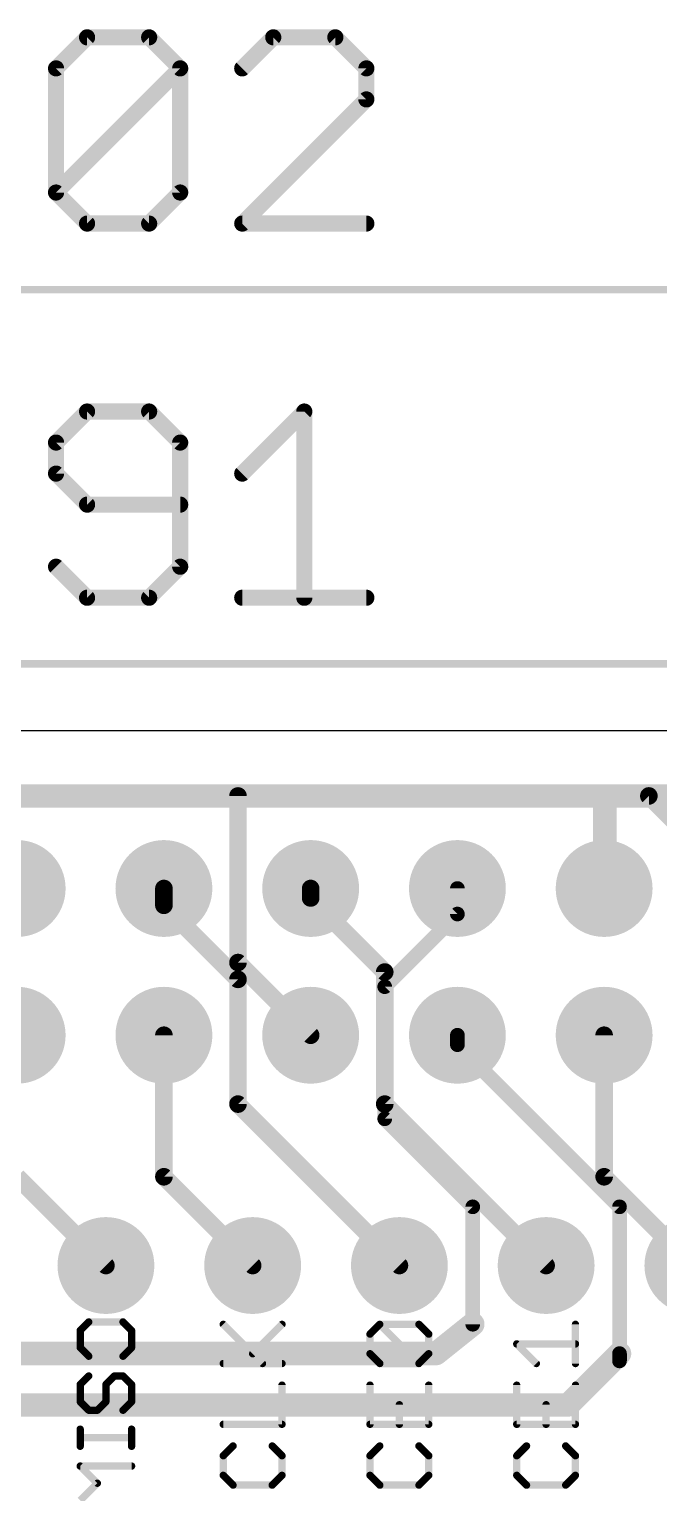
# Model space of a CAD drawing. Extents: x -16.4 to 65.3, y 1 to 69.7.
# Drawn here: x 34.23 to 45.13, y 44.33 to 69.66 of the extents above; entities that cross this region are included whole.
import ezdxf

# ---------------------------------------------------------------- set-up
doc = ezdxf.new("R2010")
doc.units = 0
for name, color, linetype in [('1', 12, 'CONTINUOUS'), ('16', 132, 'CONTINUOUS'), ('17', 110, 'CONTINUOUS'), ('20', 40, 'CONTINUOUS'), ('21', 40, 'CONTINUOUS'), ('47', 253, 'CONTINUOUS')]:
    doc.layers.add(name, color=color, linetype=linetype)

# ---------------------------------------------------------------- blocks, each defined once
blk = doc.blocks.new('ROUNDP')
at = {"const_width": 0.5}
blk.add_lwpolyline([(0, -0.25, 1), (0, 0.25, 1), (0, -0.25)], format="xyb", dxfattribs=at)

msp = doc.modelspace()

# ---------------------------------------------------------------- linework, layer by layer
at = {"layer": '1'}
for points, const_width in [([(44.958, 56.388), (11.938, 56.388)], 0.3048), ([(45.466, 55.88), (44.958, 56.388)], 0.3048), ([(36.564, 54.495), (36.564, 54.786)], 0.3048), ([(41.644, 54.344), (41.644, 54.786)], 0.254), ([(37.846, 53.213), (36.564, 54.495)], 0.3048), ([(40.386, 53.086), (41.644, 54.344)], 0.254), ([(37.846, 51.054), (37.846, 53.213)], 0.3048), ([(40.386, 50.8), (40.386, 53.086)], 0.254), ([(36.564, 49.796), (36.564, 52.246)], 0.3048), ([(41.644, 52.246), (41.644, 52.082)], 0.254), ([(41.644, 52.082), (44.45, 49.276)], 0.254), ([(40.64, 48.26), (37.846, 51.054)], 0.3048), ([(41.91, 49.276), (40.386, 50.8)], 0.254), ([(35.56, 48.26), (34.024, 49.796)], 0.3048), ([(38.1, 48.26), (36.564, 49.796)], 0.3048), ([(41.91, 47.244), (41.91, 49.276)], 0.254), ([(44.45, 49.276), (44.45, 46.736)], 0.254), ([(41.275, 46.736), (41.91, 47.244)], 0.4064), ([(30.353, 46.736), (41.275, 46.736)], 0.4064), ([(43.561, 45.847), (44.45, 46.736)], 0.4064), ([(44.45, 46.736), (44.45, 46.609)], 0.254), ([(31.115, 45.847), (43.561, 45.847)], 0.4064)]:
    msp.add_lwpolyline(points, dxfattribs=dict(at, const_width=const_width))
for points, const_width in [([(45.0119, 56.4419, 1), (44.9041, 56.3341)], 0.1524), ([(44.958, 56.3118, 1), (44.958, 56.4642)], 0.1524), ([(36.6402, 54.786, 1), (36.4878, 54.786)], 0.1524), ([(41.7075, 54.786, 1), (41.5805, 54.786)], 0.127), ([(36.6179, 54.5489, 1), (36.5101, 54.4411)], 0.1524), ([(36.4878, 54.495, 1), (36.6402, 54.495)], 0.1524), ([(41.6889, 54.2991, 1), (41.5991, 54.3889)], 0.127), ([(41.5805, 54.344, 1), (41.7075, 54.344)], 0.127), ([(37.9222, 53.213, 1), (37.7698, 53.213)], 0.1524), ([(37.7921, 53.1591, 1), (37.8999, 53.2669)], 0.1524), ([(40.4495, 53.086, 1), (40.3225, 53.086)], 0.127), ([(40.3411, 53.1309, 1), (40.4309, 53.0411)], 0.127), ([(36.6402, 52.246, 1), (36.4878, 52.246)], 0.1524), ([(41.7075, 52.246, 1), (41.5805, 52.246)], 0.127), ([(41.6889, 52.1269, 1), (41.5991, 52.0371)], 0.127), ([(41.5805, 52.082, 1), (41.7075, 52.082)], 0.127), ([(37.8999, 51.1079, 1), (37.7921, 51.0001)], 0.1524), ([(37.7698, 51.054, 1), (37.9222, 51.054)], 0.1524), ([(40.4309, 50.8449, 1), (40.3411, 50.7551)], 0.127), ([(40.3225, 50.8, 1), (40.4495, 50.8)], 0.127), ([(36.6179, 49.8499, 1), (36.5101, 49.7421)], 0.1524), ([(36.4878, 49.796, 1), (36.6402, 49.796)], 0.1524), ([(41.9735, 49.276, 1), (41.8465, 49.276)], 0.127), ([(44.5135, 49.276, 1), (44.3865, 49.276)], 0.127), ([(41.8651, 49.2311, 1), (41.9549, 49.3209)], 0.127), ([(44.4051, 49.2311, 1), (44.4949, 49.3209)], 0.127), ([(35.5061, 48.2061, 1), (35.6139, 48.3139)], 0.1524), ([(38.0461, 48.2061, 1), (38.1539, 48.3139)], 0.1524), ([(40.5861, 48.2061, 1), (40.6939, 48.3139)], 0.1524), ([(41.9735, 47.1647, 1), (41.8465, 47.3233)], 0.2032), ([(41.8465, 47.244, 1), (41.9735, 47.244)], 0.127), ([(41.2115, 46.8153, 1), (41.3385, 46.6567)], 0.2032), ([(41.275, 46.6344, 1), (41.275, 46.8376)], 0.2032), ([(44.5218, 46.6642, 1), (44.3782, 46.8078)], 0.2032), ([(44.5135, 46.736, 1), (44.3865, 46.736)], 0.127), ([(44.3865, 46.736, 1), (44.5135, 46.736)], 0.127), ([(44.3865, 46.609, 1), (44.5135, 46.609)], 0.127), ([(43.4892, 45.9188, 1), (43.6328, 45.7752)], 0.2032), ([(43.561, 45.7454, 1), (43.561, 45.9486)], 0.2032)]:
    msp.add_lwpolyline(points, format="xyb", dxfattribs=dict(at, const_width=const_width))
at = {"layer": '16'}
for points, const_width in [([(31.484, 56.388), (37.846, 56.388)], 0.4064), ([(37.846, 56.388), (44.196, 56.388)], 0.4064), ([(37.846, 53.504), (37.846, 56.388)], 0.3048), ([(49.264, 56.388), (44.196, 56.388)], 0.4064), ([(44.196, 56.388), (44.196, 54.786)], 0.4064), ([(44.196, 54.786), (44.184, 54.786)], 0.4064), ([(39.104, 54.786), (39.104, 54.622)], 0.3048), ([(39.104, 54.622), (40.386, 53.34)], 0.3048), ([(39.104, 52.246), (37.846, 53.504)], 0.3048), ([(40.386, 53.34), (40.386, 51.054)], 0.3048), ([(44.184, 52.246), (44.184, 49.796)], 0.3048), ([(40.386, 51.054), (43.18, 48.26)], 0.3048), ([(44.184, 49.796), (45.72, 48.26)], 0.3048)]:
    msp.add_lwpolyline(points, dxfattribs=dict(at, const_width=const_width))
for points, const_width in [([(37.846, 56.4896, 1), (37.846, 56.2864)], 0.2032), ([(37.9222, 56.388, 1), (37.7698, 56.388)], 0.1524), ([(37.846, 56.2864, 1), (37.846, 56.4896)], 0.2032), ([(44.196, 56.4896, 1), (44.196, 56.2864)], 0.2032), ([(44.2976, 56.388, 1), (44.0944, 56.388)], 0.2032), ([(44.196, 56.2864, 1), (44.196, 56.4896)], 0.2032), ([(44.184, 54.8876, 1), (44.184, 54.6844)], 0.2032), ([(44.196, 54.6844, 1), (44.196, 54.8876)], 0.2032), ([(39.1802, 54.786, 1), (39.0278, 54.786)], 0.1524), ([(39.1579, 54.6759, 1), (39.0501, 54.5681)], 0.1524), ([(44.0944, 54.786, 1), (44.2976, 54.786)], 0.2032), ([(39.0278, 54.622, 1), (39.1802, 54.622)], 0.1524), ([(37.8999, 53.5579, 1), (37.7921, 53.4501)], 0.1524), ([(37.7698, 53.504, 1), (37.9222, 53.504)], 0.1524), ([(40.4622, 53.34, 1), (40.3098, 53.34)], 0.1524), ([(40.3321, 53.2861, 1), (40.4399, 53.3939)], 0.1524), ([(39.0501, 52.1921, 1), (39.1579, 52.2999)], 0.1524), ([(44.2602, 52.246, 1), (44.1078, 52.246)], 0.1524), ([(40.4399, 51.1079, 1), (40.3321, 51.0001)], 0.1524), ([(40.3098, 51.054, 1), (40.4622, 51.054)], 0.1524), ([(44.2379, 49.8499, 1), (44.1301, 49.7421)], 0.1524), ([(44.1078, 49.796, 1), (44.2602, 49.796)], 0.1524), ([(43.1261, 48.2061, 1), (43.2339, 48.3139)], 0.1524)]:
    msp.add_lwpolyline(points, format="xyb", dxfattribs=dict(at, const_width=const_width))
at = {"layer": '20'}
msp.add_line((62.254, 57.516), (3.254, 57.516), dxfattribs=at)
at = {"layer": '21', "const_width": 0.127}
for points in [[(35.263, 47.2833), (35.1147, 47.135)], [(35.1147, 47.135), (35.1147, 46.8384)], [(35.8562, 47.2833), (35.263, 47.2833)], [(36.0045, 47.135), (35.8562, 47.2833)], [(36.0045, 46.8384), (36.0045, 47.135)], [(38.269, 46.5637), (37.5911, 47.2416)], [(38.0996, 46.7332), (38.608, 47.2416)], [(40.1311, 47.0722), (40.3006, 47.2416)], [(40.1311, 46.7332), (40.1311, 47.0722)], [(40.3006, 47.2416), (40.9785, 47.2416)], [(40.9785, 46.5637), (40.3006, 47.2416)], [(40.9785, 47.2416), (41.148, 47.0722)], [(41.148, 47.0722), (41.148, 46.7332)], [(43.688, 46.5637), (43.688, 47.2416)], [(35.1147, 46.8384), (35.263, 46.6901)], [(35.8562, 46.6901), (36.0045, 46.8384)], [(43.0101, 46.5637), (42.6711, 46.9027)], [(42.6711, 46.9027), (43.688, 46.9027)], [(35.263, 46.6901), (35.8562, 46.6901)], [(37.5911, 46.5637), (38.608, 46.5637)], [(40.3006, 46.5637), (40.1311, 46.7332)], [(40.9785, 46.5637), (40.3006, 46.5637)], [(41.148, 46.7332), (40.9785, 46.5637)], [(35.263, 46.3478), (35.1147, 46.1995)], [(35.5596, 46.1995), (35.7079, 46.3478)], [(35.7079, 46.3478), (35.8562, 46.3478)], [(35.8562, 46.3478), (36.0045, 46.1995)], [(35.1147, 46.1995), (35.1147, 45.9029)], [(35.5596, 45.9029), (35.5596, 46.1995)], [(36.0045, 46.1995), (36.0045, 45.9029)], [(38.608, 45.5113), (38.608, 46.1892)], [(40.1311, 46.1892), (40.1311, 45.5113)], [(41.148, 45.5113), (41.148, 46.1892)], [(42.6711, 46.1892), (42.6711, 45.5113)], [(43.688, 45.5113), (43.688, 46.1892)], [(35.1147, 45.9029), (35.263, 45.7546)], [(35.4113, 45.7546), (35.5596, 45.9029)], [(36.0045, 45.9029), (35.8562, 45.7546)], [(40.6396, 45.5113), (40.6396, 45.8502)], [(43.1796, 45.5113), (43.1796, 45.8502)], [(35.263, 45.7546), (35.4113, 45.7546)], [(35.1147, 45.1309), (35.1147, 45.4275)], [(36.0045, 45.1309), (36.0045, 45.4275)], [(37.5911, 45.5113), (38.608, 45.5113)], [(40.1311, 45.5113), (41.148, 45.5113)], [(42.6711, 45.5113), (43.688, 45.5113)], [(36.0045, 45.2792), (35.1147, 45.2792)], [(37.7606, 45.1367), (37.5911, 44.9672)], [(38.608, 44.9672), (38.4385, 45.1367)], [(40.3006, 45.1367), (40.1311, 44.9672)], [(41.148, 44.9672), (40.9785, 45.1367)], [(42.8406, 45.1367), (42.6711, 44.9672)], [(43.688, 44.9672), (43.5185, 45.1367)], [(35.4113, 44.492), (35.1147, 44.7886)], [(35.1147, 44.7886), (36.0045, 44.7886)], [(37.5911, 44.9672), (37.5911, 44.6283)], [(38.608, 44.6283), (38.608, 44.9672)], [(40.1311, 44.9672), (40.1311, 44.6283)], [(41.148, 44.6283), (41.148, 44.9672)], [(42.6711, 44.9672), (42.6711, 44.6283)], [(43.688, 44.6283), (43.688, 44.9672)], [(37.5911, 44.6283), (37.7606, 44.4588)], [(38.4385, 44.4588), (38.608, 44.6283)], [(40.1311, 44.6283), (40.3006, 44.4588)], [(40.9785, 44.4588), (41.148, 44.6283)], [(42.6711, 44.6283), (42.8406, 44.4588)], [(43.5185, 44.4588), (43.688, 44.6283)], [(35.1147, 44.1954), (35.4113, 44.492)], [(37.7606, 44.4588), (38.4385, 44.4588)], [(40.3006, 44.4588), (40.9785, 44.4588)], [(42.8406, 44.4588), (43.5185, 44.4588)]]:
    msp.add_lwpolyline(points, dxfattribs=at)
at = {"layer": '21', "const_width": 0.0635}
for points in [[(35.1465, 47.135, 1), (35.083, 47.135)], [(35.0923, 47.1574, 1), (35.1372, 47.1125)], [(35.263, 47.315, 1), (35.263, 47.2515)], [(35.2855, 47.2608, 1), (35.2406, 47.3057)], [(35.8787, 47.3057, 1), (35.8338, 47.2608)], [(35.8562, 47.2515, 1), (35.8562, 47.315)], [(36.0363, 47.135, 1), (35.9727, 47.135)], [(35.982, 47.1125, 1), (36.027, 47.1574)], [(37.6136, 47.2641, 1), (37.5687, 47.2192)], [(38.6305, 47.2192, 1), (38.5855, 47.2641)], [(40.1629, 47.0722, 1), (40.0994, 47.0722)], [(40.1087, 47.0946, 1), (40.1536, 47.0497)], [(40.3006, 47.2734, 1), (40.3006, 47.2099)], [(40.3231, 47.2641, 1), (40.2782, 47.2192)], [(40.3231, 47.2192, 1), (40.2782, 47.2641)], [(41.001, 47.2641, 1), (40.9561, 47.2192)], [(40.9785, 47.2099, 1), (40.9785, 47.2734)], [(41.1798, 47.0722, 1), (41.1163, 47.0722)], [(41.1255, 47.0497, 1), (41.1705, 47.0946)], [(43.7198, 47.2416, 1), (43.6563, 47.2416)], [(35.083, 46.8384, 1), (35.1465, 46.8384)], [(35.1372, 46.8608, 1), (35.0923, 46.8159)], [(35.9727, 46.8384, 1), (36.0363, 46.8384)], [(36.027, 46.8159, 1), (35.982, 46.8608)], [(42.6711, 46.9344, 1), (42.6711, 46.8709)], [(42.6936, 46.9251, 1), (42.6487, 46.8802)], [(43.688, 46.8709, 1), (43.688, 46.9344)], [(35.263, 46.7218, 1), (35.263, 46.6583)], [(35.2406, 46.6676, 1), (35.2855, 46.7125)], [(35.8338, 46.7125, 1), (35.8787, 46.6676)], [(35.8562, 46.6583, 1), (35.8562, 46.7218)], [(37.5911, 46.5955, 1), (37.5911, 46.532)], [(38.0771, 46.7557, 1), (38.122, 46.7108)], [(38.2466, 46.5413, 1), (38.2915, 46.5862)], [(38.608, 46.532, 1), (38.608, 46.5955)], [(40.1536, 46.7557, 1), (40.1087, 46.7108)], [(40.0994, 46.7332, 1), (40.1629, 46.7332)], [(40.3006, 46.5955, 1), (40.3006, 46.532)], [(40.2782, 46.5413, 1), (40.3231, 46.5862)], [(40.9561, 46.5862, 1), (41.001, 46.5413)], [(40.9561, 46.5413, 1), (41.001, 46.5862)], [(40.9785, 46.532, 1), (40.9785, 46.5955)], [(41.1163, 46.7332, 1), (41.1798, 46.7332)], [(41.1705, 46.7108, 1), (41.1255, 46.7557)], [(42.9876, 46.5413, 1), (43.0325, 46.5862)], [(35.2855, 46.3253, 1), (35.2406, 46.3702)], [(35.7079, 46.3795, 1), (35.7079, 46.316)], [(35.7304, 46.3253, 1), (35.6855, 46.3702)], [(35.8787, 46.3702, 1), (35.8338, 46.3253)], [(35.8562, 46.316, 1), (35.8562, 46.3795)], [(43.6563, 46.5637, 1), (43.7198, 46.5637)], [(35.1465, 46.1995, 1), (35.083, 46.1995)], [(35.0923, 46.2219, 1), (35.1372, 46.177)], [(35.5914, 46.1995, 1), (35.5279, 46.1995)], [(35.5372, 46.2219, 1), (35.5821, 46.177)], [(36.0363, 46.1995, 1), (35.9727, 46.1995)], [(35.982, 46.177, 1), (36.027, 46.2219)], [(38.6398, 46.1892, 1), (38.5763, 46.1892)], [(40.1629, 46.1892, 1), (40.0994, 46.1892)], [(41.1798, 46.1892, 1), (41.1163, 46.1892)], [(42.7029, 46.1892, 1), (42.6394, 46.1892)], [(43.7198, 46.1892, 1), (43.6563, 46.1892)], [(35.083, 45.9029, 1), (35.1465, 45.9029)], [(35.1372, 45.9253, 1), (35.0923, 45.8804)], [(35.5279, 45.9029, 1), (35.5914, 45.9029)], [(35.5821, 45.8804, 1), (35.5372, 45.9253)], [(35.9727, 45.9029, 1), (36.0363, 45.9029)], [(36.027, 45.8804, 1), (35.982, 45.9253)], [(40.6713, 45.8502, 1), (40.6078, 45.8502)], [(43.2113, 45.8502, 1), (43.1478, 45.8502)], [(35.263, 45.7863, 1), (35.263, 45.7228)], [(35.2406, 45.7321, 1), (35.2855, 45.777)], [(35.3889, 45.777, 1), (35.4338, 45.7321)], [(35.4113, 45.7228, 1), (35.4113, 45.7863)], [(35.8338, 45.777, 1), (35.8787, 45.7321)], [(35.1465, 45.4275, 1), (35.083, 45.4275)], [(36.0363, 45.4275, 1), (35.9727, 45.4275)], [(37.5911, 45.543, 1), (37.5911, 45.4795)], [(38.5763, 45.5113, 1), (38.6398, 45.5113)], [(38.608, 45.4795, 1), (38.608, 45.543)], [(40.1311, 45.543, 1), (40.1311, 45.4795)], [(40.0994, 45.5113, 1), (40.1629, 45.5113)], [(40.6078, 45.5113, 1), (40.6713, 45.5113)], [(41.1163, 45.5113, 1), (41.1798, 45.5113)], [(41.148, 45.4795, 1), (41.148, 45.543)], [(42.6711, 45.543, 1), (42.6711, 45.4795)], [(42.6394, 45.5113, 1), (42.7029, 45.5113)], [(43.1478, 45.5113, 1), (43.2113, 45.5113)], [(43.6563, 45.5113, 1), (43.7198, 45.5113)], [(43.688, 45.4795, 1), (43.688, 45.543)], [(35.1147, 45.3109, 1), (35.1147, 45.2474)], [(35.083, 45.1309, 1), (35.1465, 45.1309)], [(35.9727, 45.1309, 1), (36.0363, 45.1309)], [(36.0045, 45.2474, 1), (36.0045, 45.3109)], [(37.7831, 45.1143, 1), (37.7382, 45.1592)], [(38.461, 45.1592, 1), (38.4161, 45.1143)], [(40.3231, 45.1143, 1), (40.2782, 45.1592)], [(41.001, 45.1592, 1), (40.9561, 45.1143)], [(42.8631, 45.1143, 1), (42.8182, 45.1592)], [(43.541, 45.1592, 1), (43.4961, 45.1143)], [(35.1147, 44.8203, 1), (35.1147, 44.7568)], [(35.1372, 44.811, 1), (35.0923, 44.7661)], [(36.0045, 44.7568, 1), (36.0045, 44.8203)], [(37.6229, 44.9672, 1), (37.5594, 44.9672)], [(37.5687, 44.9897, 1), (37.6136, 44.9448)], [(38.6398, 44.9672, 1), (38.5763, 44.9672)], [(38.5855, 44.9448, 1), (38.6305, 44.9897)], [(40.1629, 44.9672, 1), (40.0994, 44.9672)], [(40.1087, 44.9897, 1), (40.1536, 44.9448)], [(41.1798, 44.9672, 1), (41.1163, 44.9672)], [(41.1255, 44.9448, 1), (41.1705, 44.9897)], [(42.7029, 44.9672, 1), (42.6394, 44.9672)], [(42.6487, 44.9897, 1), (42.6936, 44.9448)], [(43.7198, 44.9672, 1), (43.6563, 44.9672)], [(43.6655, 44.9448, 1), (43.7105, 44.9897)], [(37.5594, 44.6283, 1), (37.6229, 44.6283)], [(37.6136, 44.6507, 1), (37.5687, 44.6058)], [(38.5763, 44.6283, 1), (38.6398, 44.6283)], [(38.6305, 44.6058, 1), (38.5855, 44.6507)], [(40.1536, 44.6507, 1), (40.1087, 44.6058)], [(40.0994, 44.6283, 1), (40.1629, 44.6283)], [(41.1163, 44.6283, 1), (41.1798, 44.6283)], [(41.1705, 44.6058, 1), (41.1255, 44.6507)], [(42.6394, 44.6283, 1), (42.7029, 44.6283)], [(42.6936, 44.6507, 1), (42.6487, 44.6058)], [(43.6563, 44.6283, 1), (43.7198, 44.6283)], [(43.7105, 44.6058, 1), (43.6655, 44.6507)], [(35.4338, 44.4695, 1), (35.3889, 44.5144)], [(35.3889, 44.4695, 1), (35.4338, 44.5144)], [(37.7606, 44.4906, 1), (37.7606, 44.4271)], [(37.7382, 44.4364, 1), (37.7831, 44.4813)], [(38.4161, 44.4813, 1), (38.461, 44.4364)], [(38.4385, 44.4271, 1), (38.4385, 44.4906)], [(40.3006, 44.4906, 1), (40.3006, 44.4271)], [(40.2782, 44.4364, 1), (40.3231, 44.4813)], [(40.9561, 44.4813, 1), (41.001, 44.4364)], [(40.9785, 44.4271, 1), (40.9785, 44.4906)], [(42.8406, 44.4906, 1), (42.8406, 44.4271)], [(42.8182, 44.4364, 1), (42.8631, 44.4813)], [(43.4961, 44.4813, 1), (43.541, 44.4364)], [(43.5185, 44.4271, 1), (43.5185, 44.4906)]]:
    msp.add_lwpolyline(points, format="xyb", dxfattribs=at)
at = {"layer": '47'}
for points, const_width in [([(34.6966, 68.9818), (35.2338, 69.5191)], 0.2794), ([(35.2338, 69.5191), (36.3083, 69.5191)], 0.2794), ([(36.3083, 69.5191), (36.8455, 68.9818)], 0.2794), ([(38.4566, 69.5191), (37.9194, 68.9818)], 0.2794), ([(39.531, 69.5191), (38.4566, 69.5191)], 0.2794), ([(40.0683, 68.9818), (39.531, 69.5191)], 0.2794), ([(34.6966, 66.8329), (34.6966, 68.9818)], 0.2794), ([(34.6966, 66.8329), (36.8455, 68.9818)], 0.2794), ([(36.8455, 68.9818), (36.8455, 66.8329)], 0.2794), ([(40.0683, 68.4446), (40.0683, 68.9818)], 0.2794), ([(37.9194, 66.2957), (40.0683, 68.4446)], 0.2794), ([(35.2338, 66.2957), (34.6966, 66.8329)], 0.2794), ([(36.8455, 66.8329), (36.3083, 66.2957)], 0.2794), ([(36.3083, 66.2957), (35.2338, 66.2957)], 0.2794), ([(40.0683, 66.2957), (37.9194, 66.2957)], 0.2794), ([(0.319, 65.151), (65.213, 65.151)], 0.13), ([(35.2338, 63.0421), (34.6966, 62.5048)], 0.2794), ([(36.3083, 63.0421), (35.2338, 63.0421)], 0.2794), ([(36.8455, 62.5048), (36.3083, 63.0421)], 0.2794), ([(37.9194, 61.9676), (38.9938, 63.0421)], 0.2794), ([(38.9938, 63.0421), (38.9938, 59.8187)], 0.2794), ([(34.6966, 62.5048), (34.6966, 61.9676)], 0.2794), ([(36.8455, 60.3559), (36.8455, 62.5048)], 0.2794), ([(34.6966, 61.9676), (35.2338, 61.4304)], 0.2794), ([(35.2338, 61.4304), (36.8455, 61.4304)], 0.2794), ([(34.6966, 60.3559), (35.2338, 59.8187)], 0.2794), ([(36.3083, 59.8187), (36.8455, 60.3559)], 0.2794), ([(35.2338, 59.8187), (36.3083, 59.8187)], 0.2794), ([(37.9194, 59.8187), (40.0683, 59.8187)], 0.2794), ([(3.875, 58.674), (61.657, 58.674)], 0.13)]:
    msp.add_lwpolyline(points, dxfattribs=dict(at, const_width=const_width))
at = {"layer": '47', "const_width": 0.1397}
for points in [[(35.2338, 69.5889, 1), (35.2338, 69.4492)], [(35.2832, 69.4697, 1), (35.1845, 69.5684)], [(36.3577, 69.5684, 1), (36.2589, 69.4697)], [(36.3083, 69.4492, 1), (36.3083, 69.5889)], [(38.4566, 69.5889, 1), (38.4566, 69.4492)], [(38.506, 69.4697, 1), (38.4072, 69.5684)], [(39.5804, 69.5684, 1), (39.4817, 69.4697)], [(39.531, 69.4492, 1), (39.531, 69.5889)], [(34.6472, 69.0312, 1), (34.746, 68.9324)], [(34.7665, 68.9818, 1), (34.6268, 68.9818)], [(36.9154, 68.9818, 1), (36.7757, 68.9818)], [(36.7961, 68.9324, 1), (36.8949, 69.0312)], [(36.8949, 68.9324, 1), (36.7961, 69.0312)], [(37.87, 69.0312, 1), (37.9688, 68.9324)], [(40.1381, 68.9818, 1), (39.9984, 68.9818)], [(40.0189, 68.9324, 1), (40.1177, 69.0312)], [(39.9984, 68.4446, 1), (40.1381, 68.4446)], [(40.1177, 68.3952, 1), (40.0189, 68.494)], [(34.746, 66.8823, 1), (34.6472, 66.7835)], [(34.6472, 66.8823, 1), (34.746, 66.7835)], [(34.6268, 66.8329, 1), (34.7665, 66.8329)], [(36.7757, 66.8329, 1), (36.9154, 66.8329)], [(36.8949, 66.7835, 1), (36.7961, 66.8823)], [(35.2338, 66.3655, 1), (35.2338, 66.2258)], [(35.1845, 66.2463, 1), (35.2832, 66.3451)], [(36.2589, 66.3451, 1), (36.3577, 66.2463)], [(36.3083, 66.2258, 1), (36.3083, 66.3655)], [(37.9194, 66.3655, 1), (37.9194, 66.2258)], [(37.87, 66.3451, 1), (37.9688, 66.2463)], [(40.0683, 66.2258, 1), (40.0683, 66.3655)], [(35.2338, 63.1119, 1), (35.2338, 62.9722)], [(35.2832, 62.9927, 1), (35.1845, 63.0914)], [(36.3577, 63.0914, 1), (36.2589, 62.9927)], [(36.3083, 62.9722, 1), (36.3083, 63.1119)], [(39.0637, 63.0421, 1), (38.924, 63.0421)], [(39.0432, 62.9927, 1), (38.9444, 63.0914)], [(34.6472, 62.5542, 1), (34.746, 62.4554)], [(34.7665, 62.5048, 1), (34.6268, 62.5048)], [(36.9154, 62.5048, 1), (36.7757, 62.5048)], [(36.7961, 62.4554, 1), (36.8949, 62.5542)], [(34.746, 62.017, 1), (34.6472, 61.9182)], [(37.87, 62.017, 1), (37.9688, 61.9182)], [(34.6268, 61.9676, 1), (34.7665, 61.9676)], [(35.2338, 61.5002, 1), (35.2338, 61.3605)], [(36.8455, 61.3605, 1), (36.8455, 61.5002)], [(35.1845, 61.381, 1), (35.2832, 61.4798)], [(34.746, 60.4053, 1), (34.6472, 60.3065)], [(36.7757, 60.3559, 1), (36.9154, 60.3559)], [(36.8949, 60.3065, 1), (36.7961, 60.4053)], [(35.2338, 59.8886, 1), (35.2338, 59.7488)], [(35.1845, 59.7693, 1), (35.2832, 59.8681)], [(36.2589, 59.8681, 1), (36.3577, 59.7693)], [(36.3083, 59.7488, 1), (36.3083, 59.8886)], [(37.9194, 59.8886, 1), (37.9194, 59.7488)], [(38.924, 59.8187, 1), (39.0637, 59.8187)], [(40.0683, 59.7488, 1), (40.0683, 59.8886)]]:
    msp.add_lwpolyline(points, format="xyb", dxfattribs=at)

# ---------------------------------------------------------------- block references
at = {"layer": '17', "xscale": 1.6764, "yscale": 1.6764}
for p in [(34.024, 54.786), (34.024, 54.786), (36.564, 54.786), (36.564, 54.786), (39.104, 54.786), (39.104, 54.786), (41.644, 54.786), (41.644, 54.786), (44.184, 54.786), (44.184, 54.786), (34.024, 52.246), (34.024, 52.246), (36.564, 52.246), (36.564, 52.246), (39.104, 52.246), (39.104, 52.246), (41.644, 52.246), (41.644, 52.246), (44.184, 52.246), (44.184, 52.246)]:
    msp.add_blockref('ROUNDP', p, dxfattribs=at)
at = {"layer": '17', "xscale": 1.6764, "yscale": 1.6764, "rotation": 90}
for p in [(35.56, 48.26), (35.56, 48.26), (38.1, 48.26), (38.1, 48.26), (40.64, 48.26), (40.64, 48.26), (43.18, 48.26), (43.18, 48.26), (45.72, 48.26), (45.72, 48.26)]:
    msp.add_blockref('ROUNDP', p, dxfattribs=at)

doc.saveas('drawing.dxf')
